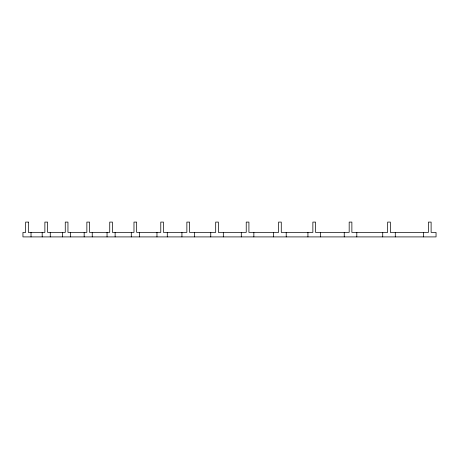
<?xml version="1.0" encoding="UTF-8"?>
<svg xmlns="http://www.w3.org/2000/svg" width="459" height="459" viewBox="0 0 459 459"><rect width="100%" height="100%" fill="white"/><g stroke="black" fill="none" stroke-linecap="round" stroke-linejoin="round"><path stroke-width="0.69" d="M423.485 232.415L423.485 236.907M395.285 232.415L395.285 236.907M382.726 232.415L382.726 236.907M356.809 232.415L356.809 236.907M344.244 232.415L344.244 236.907M320.491 232.415L320.491 236.907M307.932 232.415L307.932 236.907M286.215 232.415L286.215 236.907M273.65 232.415L273.65 236.907M253.856 232.415L253.856 236.907M241.296 232.415L241.296 236.907M223.315 232.415L223.315 236.907M210.756 232.415L210.756 236.907M194.49 232.415L194.49 236.907M181.93 232.415L181.93 236.907M167.283 232.415L167.283 236.907M156.967 232.415L156.967 236.907M139.358 232.415L139.358 236.907M131.285 232.415L131.285 236.907M115.123 232.415L115.123 236.907M107.045 232.415L107.045 236.907M92.242 232.415L92.242 236.907M84.169 232.415L84.169 236.907M70.646 232.415L70.646 236.907M62.573 232.415L62.573 236.907M50.266 232.415L50.266 236.907M42.188 232.415L42.188 236.907M31.028 232.415L31.028 236.907M28.332 222.093L25.641 222.093L25.641 232.415L22.95 232.415L22.95 236.907L436.05 236.907L436.05 232.415L431.116 232.415L431.116 222.093L428.425 222.093L428.425 232.415L390.351 232.415L390.351 222.093L387.66 222.093L387.66 232.415L351.875 232.415L351.875 222.093L349.179 222.093L349.179 232.415L315.557 232.415L315.557 222.093L312.866 222.093L312.866 232.415L281.275 232.415L281.275 222.093L278.584 222.093L278.584 232.415L248.921 232.415L248.921 222.093L246.231 222.093L246.231 232.415L218.381 232.415L218.381 222.093L215.69 222.093L215.69 232.415L189.556 232.415L189.556 222.093L186.865 222.093L186.865 232.415L163.473 232.415L163.473 222.093L160.776 222.093L160.776 232.415L136.667 232.415L136.667 222.093L133.976 222.093L133.976 232.415L112.432 232.415L112.432 222.093L109.735 222.093L109.735 232.415L89.551 232.415L89.551 222.093L86.86 222.093L86.86 232.415L67.955 232.415L67.955 222.093L65.264 222.093L65.264 232.415L47.575 232.415L47.575 222.093L44.879 222.093L44.879 232.415L28.332 232.415L28.332 222.093"/></g></svg>
